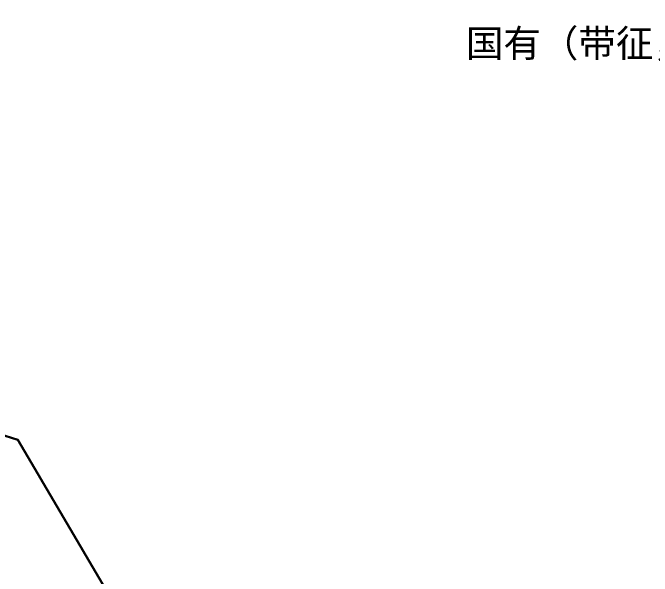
# Model space of a CAD drawing. Header units: metres. Extents: x 15788 to 16056, y 1027 to 1229.
# Drawn here: x 15933.49 to 15976.81, y 1079.77 to 1117.97 of the extents above; entities that cross this region are included whole.
import ezdxf
from ezdxf.enums import TextEntityAlignment as Align

# ---------------------------------------------------------------- set-up
doc = ezdxf.new("R2010")
doc.units = ezdxf.units.M
doc.linetypes.add('XX82', pattern=[5, 4, -1])
doc.layers.add('kc_dw', color=2, linetype='Continuous')
doc.layers.add('kc_jt', color=181, linetype='Continuous')
doc.styles.get("Standard").update_dxf_attribs({"font": 'arial.ttf'})

# ---------------------------------------------------------------- blocks, each defined once
blk = doc.blocks.new('emap_dw')
at = {"linetype": 'XX82'}
blk.add_line((-18.542, -0.165), (6.207, -0.282), dxfattribs=at)
at = {"flags": 1}
for tag, p in [('街道号', (13.785, 22.594)), ('原宗地号', (16.863, 15.471)), ('勘测序号', (32.575, -2.496)), ('权属', (33.709, -10.752))]:
    blk.add_attdef(tag, p, '', height=3, dxfattribs=at)
at = {"linetype": 'XX82', "flags": 1}
for tag, p in [('所有权人', (20.82, 10.027)), ('地块名称', (24.875, 4.329)), ('所有权宗地号', (23.735, -14.032)), ('地块号', (24.495, -18.843))]:
    blk.add_attdef(tag, p, '', height=3, dxfattribs=at)
blk.add_attdef('单位名', text='', height=3).set_placement((-7.072, 0.541), align=Align.CENTER)
for tag, p in [('单位序号', (-17.365, -4.088)), ('用地类型', (-13.763, -4.191)), ('面积', (-3.675, -4.294))]:
    blk.add_attdef(tag, p, '', height=3)

msp = doc.modelspace()

# ---------------------------------------------------------------- linework, layer by layer
at = {"layer": 'kc_dw', "flags": 128}
msp.add_lwpolyline([(15863.071, 1191.787), (15832.688, 1191.73), (15884.243, 1116.633), (15886.923, 1117.977), (15943.272, 1027.5), (15970.035, 1027.5), (15939.8, 1078.87), (15933.82, 1089.03), (15932.523, 1089.437), (15929.33, 1090.44), (15898.7, 1136.99), (15897.99, 1138.07, 0.002094), (15895.15, 1142.39, 0.005018), (15893.94, 1144.17, 0.001011), (15888.96, 1151.38, -0.003965), (15887.73, 1153.17, -0.003732), (15883.14, 1160.11, -0.003573), (15878.52, 1167.3, -0.000267), (15875.77, 1171.67), (15868.67, 1182.92, 0.000225)], format="xyb", close=True, dxfattribs=at)
msp.add_lwpolyline([(15898.787, 1138.426), (15932.523, 1089.437), (15933.82, 1089.03), (15939.8, 1078.87), (15975.054, 1027.5), (15980.904, 1027.5), (16023.09, 1045.38), (16033.324, 1048.766), (16040, 1052), (16043.421, 1043.853), (16052.721, 1027.5), (16054.5, 1027.5), (16054.5, 1057.848), (16033, 1103.6), (16035.432, 1104.497), (16034.97, 1105.58), (16053, 1114.12), (16054.5, 1114.803), (16054.5, 1118.795)], dxfattribs=at)
at = {"layer": 'kc_jt', "flags": 128}
msp.add_lwpolyline([(15863.071, 1191.787), (15836.194, 1191.737), (15838.967, 1187.808), (15863.625, 1152.861), (15885.682, 1117.354), (15886.923, 1117.977), (15943.272, 1027.5), (15970.035, 1027.5), (15957.894, 1048.128), (15939.8, 1078.87), (15933.82, 1089.03), (15932.523, 1089.437), (15929.33, 1090.44), (15898.7, 1136.99), (15897.99, 1138.07, 0.002094), (15895.15, 1142.39, 0.005018), (15893.94, 1144.17, 0.001011), (15888.96, 1151.38, -0.003965), (15887.73, 1153.17, -0.003732), (15883.14, 1160.11, -0.003573), (15878.52, 1167.3, -0.000267), (15875.77, 1171.67), (15868.67, 1182.92, 0.000225)], format="xyb", close=True, dxfattribs=at)
msp.add_lwpolyline([(15898.787, 1138.426), (15932.523, 1089.437), (15933.82, 1089.03), (15939.8, 1078.87), (15975.054, 1027.5), (15980.904, 1027.5), (16023.09, 1045.38), (16033.324, 1048.766), (16040, 1052), (16043.421, 1043.853), (16052.721, 1027.5), (16054.5, 1027.5), (16054.5, 1057.848), (16033, 1103.6), (16035.432, 1104.497), (16034.97, 1105.58), (16053, 1114.12), (16054.5, 1114.803), (16054.5, 1118.795)], dxfattribs=at)

# ---------------------------------------------------------------- block references
at = {"layer": 'kc_dw', "xscale": 0.62064813825124, "yscale": 0.62064813825124, "zscale": 0.62064813825124}
msp.add_blockref('emap_dw', (15989.6, 1114.634), dxfattribs=at).add_auto_attribs({'单位名': '国有（带征，沪浦府土[2006]147号）', '单位序号': '17', '用地类型': '划拨', '面积': '15408.2'})

doc.saveas('drawing.dxf')
